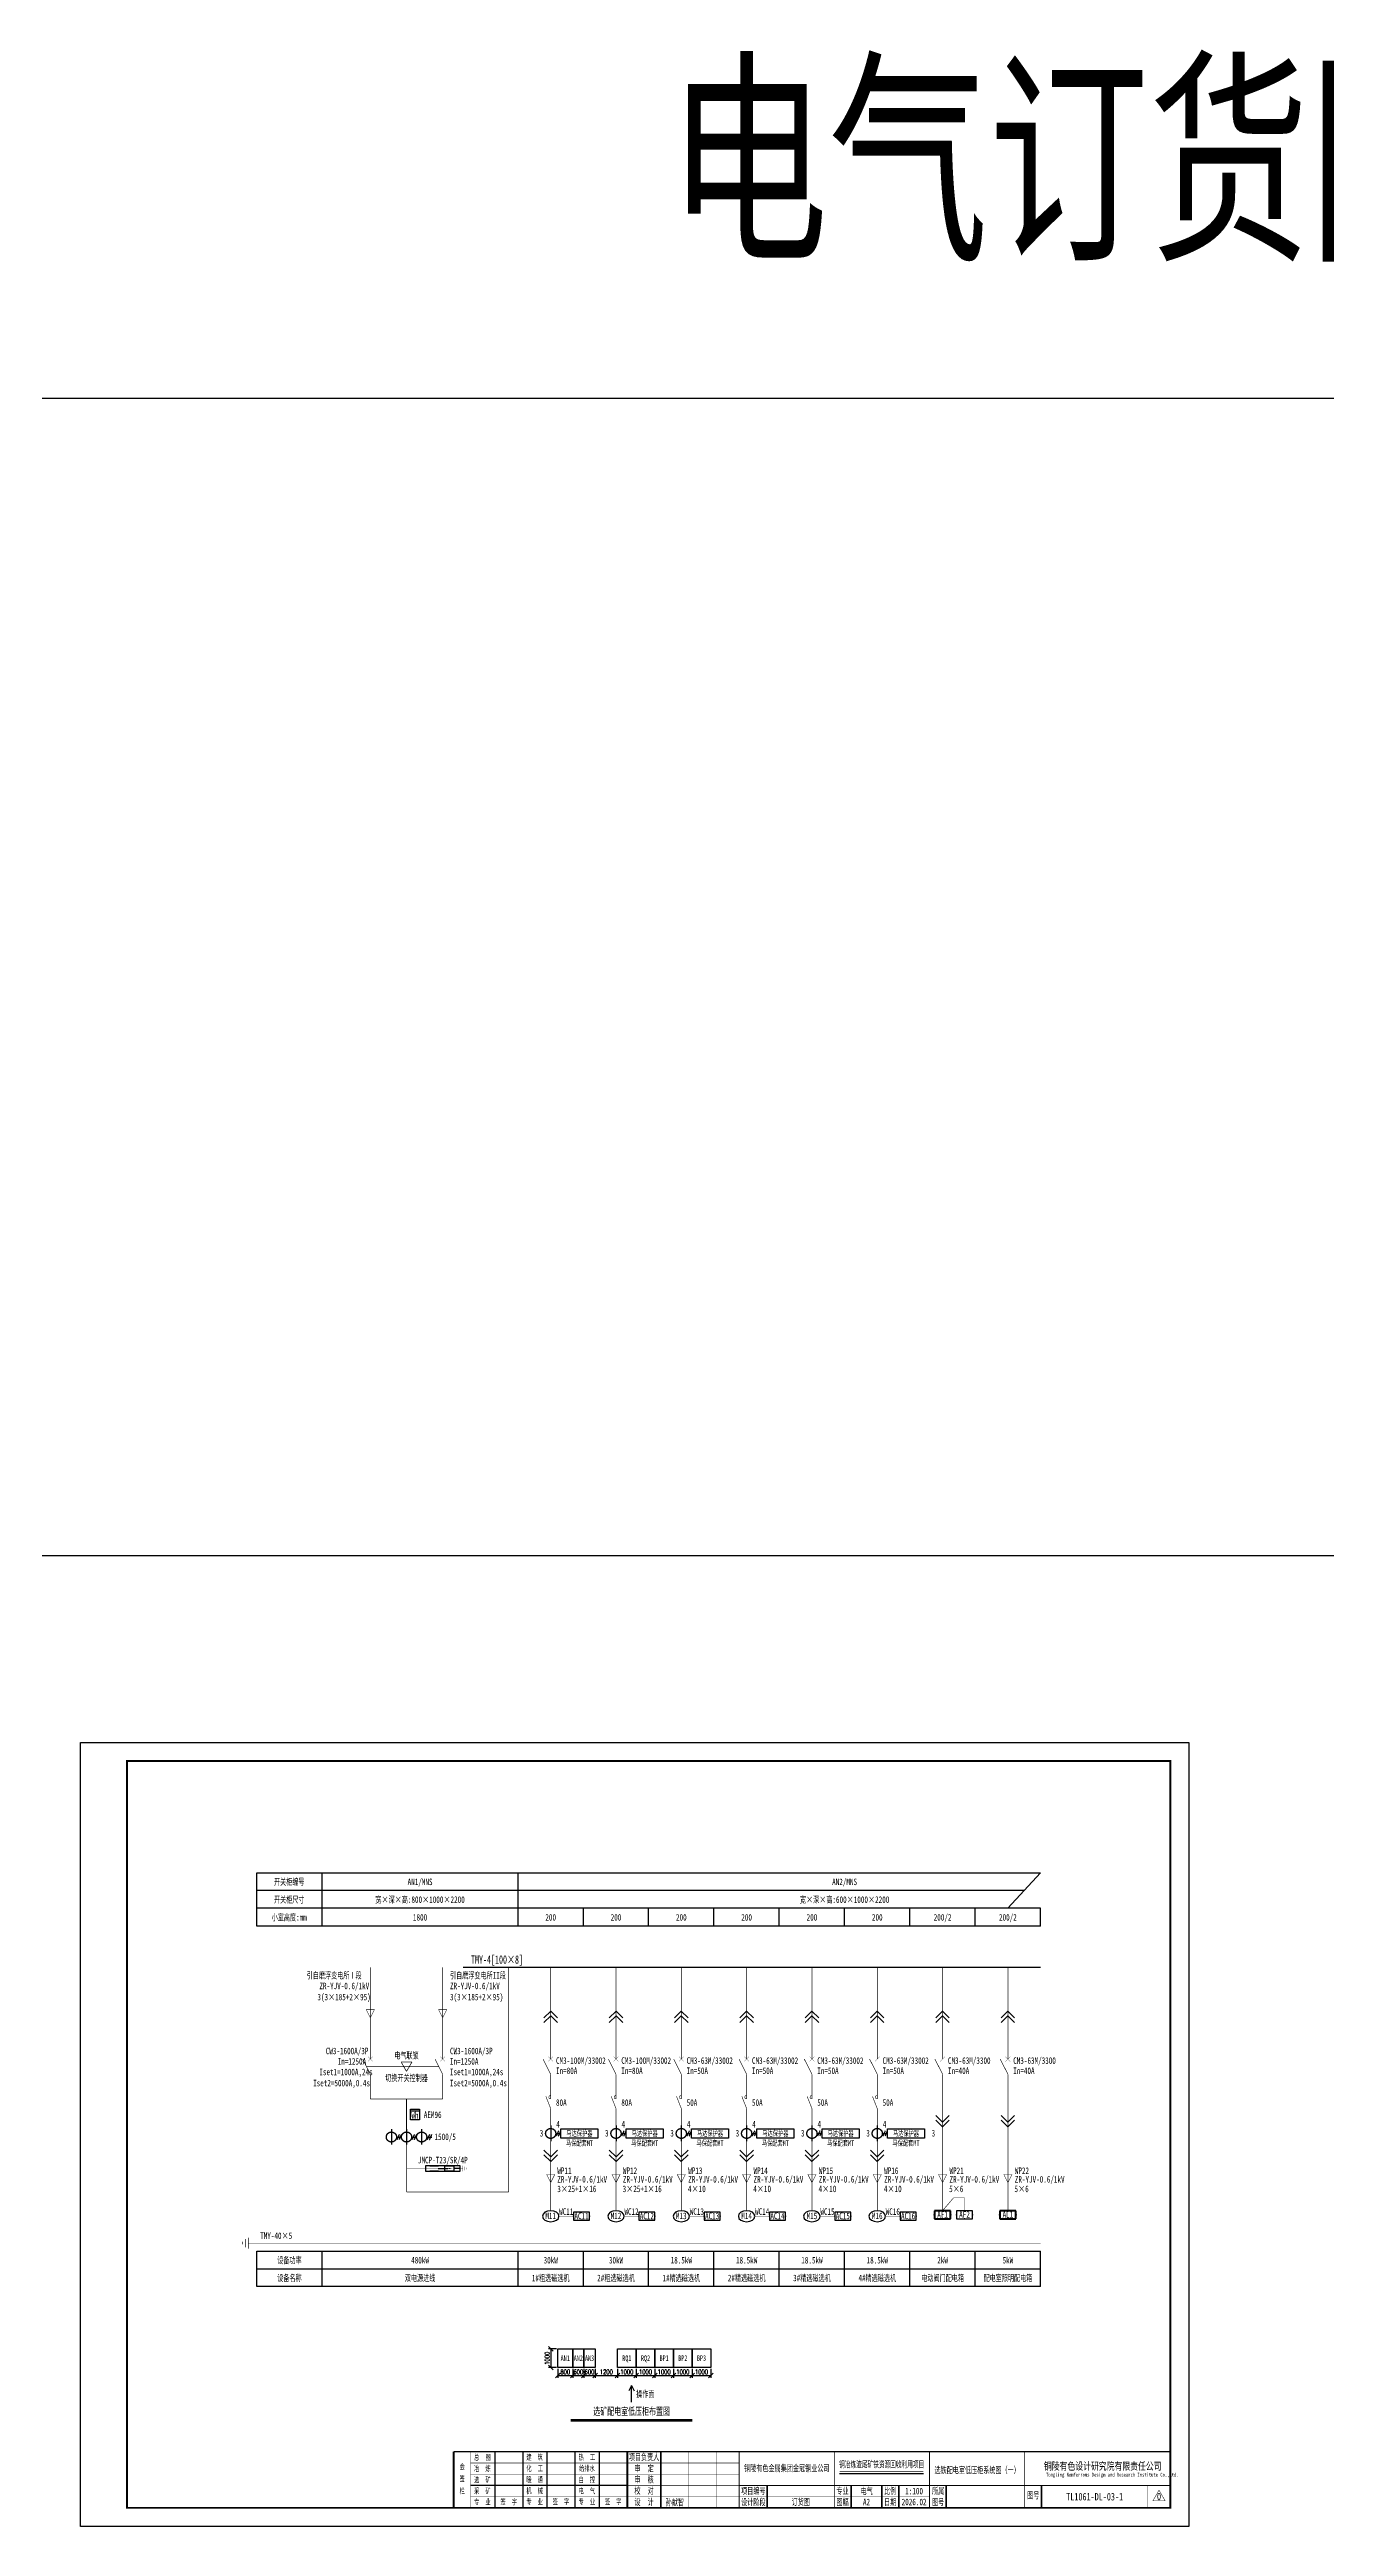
# Model space of a CAD drawing. Header units: millimetres. Extents: x 401220 to 2750366, y -101310 to 943175.
# Drawn here: x 581168 to 649596, y 700022 to 832709 of the extents above; entities that cross this region are included whole.
import ezdxf
from ezdxf.enums import TextEntityAlignment as Align

# ---------------------------------------------------------------- set-up
doc = ezdxf.new("R2010")
doc.units = ezdxf.units.MM
doc.linetypes.add('常规', pattern=[20, 10, 0, 10])
for name, color, linetype, lineweight in [('BXT', 7, 'Continuous', 0), ('CAXA0', 7, 'Continuous', 70), ('CAXA0层', 7, 'Continuous', 25), ('ELEMENT', 3, 'Continuous', 30), ('MX', 3, 'Continuous', 0), ('SW', 8, 'Continuous', 20), ('TEXT', 4, 'Continuous', 0), ('电辅助1', 7, 'Continuous', 0)]:
    doc.layers.add(name, color=color, linetype=linetype, lineweight=lineweight)
for name, color, linetype in [('动力平面导线层', 3, '常规'), ('图框', 7, 'Continuous'), ('文字', 7, 'Continuous'), ('标注-照明', 7, 'Continuous'), ('照明平面导线层', 3, 'Continuous'), ('照明平面设备层', 1, 'Continuous')]:
    doc.layers.add(name, color=color, linetype=linetype)
doc.styles.add('BcDimText', font='txt.shx', dxfattribs={"width": 0.667, "height": 250, "bigfont": 'hztxt.shx'})
doc.styles.add('HZ', font='simsun.ttf', dxfattribs={"width": 0.75})
doc.styles.add('IDQSTYLE', font='NSimSun.ttf', dxfattribs={"width": 0.7})
doc.styles.get("Standard").update_dxf_attribs({"font": 'arial.ttf', "bigfont": 'hzdx.shx'})
doc.styles.add('标准', font='NSimSun.ttf', dxfattribs={"width": 0.667})
doc.linetypes.add('接地线', pattern='A,500,[136,EESLTYPE.shx,S=100,R=0,X=0,Y=0],500,-200,60,-200', length=1460)
doc.dimstyles.new('BC_DIMLFAC_Arch_100.0000_1.0000_1.0000_0_MM_0_2.5000', dxfattribs={"dimtxt": 250, "dimasz": 250, "dimexe": 125, "dimexo": 62.5, "dimgap": 62.5, "dimtad": 1, "dimdec": 0, "dimzin": 0, "dimdsep": 46, "dimtxsty": 'BcDimText', "dimblk": 'OBLIQUE', "dimcen": 250, "dimadec": 0, "dimazin": 0, "dimtfac": 1, "dimtdec": 4, "dimtix": 1, "dimtmove": 0, "dimatfit": 3, "dimfxl": 1, "dimtolj": 1, "dimtzin": 0, "dimarcsym": 0})

# ---------------------------------------------------------------- blocks, each defined once
blk = doc.blocks.new('PLA1')
at = {"color": 0, "linetype": 'ByBlock', "lineweight": -2}
for p, q in [((-500, 500), (-500, 0)), ((500, 500), (-500, 500)), ((-500, 0), (500, 0)), ((500, 0), (500, 500))]:
    blk.add_line(p, q, dxfattribs=at)
for p in [(-500, 250), (0, 500), (0, 0), (500, 250)]:
    blk.add_point(p, dxfattribs=at)
blk = doc.blocks.new('$element$00000390')
at = {"const_width": 0.0233}
for points in [[(0, 0), (0, -0.38)], [(-0.25, -0.38), (0.25, -0.38)], [(-0.19, -0.5), (0.19, -0.5)], [(-0.06, -0.63), (0.06, -0.63)]]:
    blk.add_lwpolyline(points, dxfattribs=at)
at = {"flags": 9}
blk.add_attdef('S', (0, 0), '', height=0.00000667, dxfattribs=at)
blk = doc.blocks.new('KK')
at = {"layer": 'MX', "color": 3, "linetype": '常规', "lineweight": 25}
for p, q in [((-498, -143), (-378, 128)), ((-384, -143), (-264, 128)), ((313, -143), (432, 128)), ((426, -143), (546, 128)), ((1123, -143), (1243, 128)), ((1236, -143), (1356, 128)), ((-540, -8), (-270, -8)), ((270, -8), (540, -8)), ((1080, -8), (1351, -8))]:
    blk.add_line(p, q, dxfattribs=at)
for centre in [(-810, -8), (0, -8), (810, -8)]:
    blk.add_circle(centre, 270, dxfattribs=at)
at = {"layer": '动力平面导线层', "lineweight": -3, "ltscale": 100}
for p, q in [((-810, 417), (-810, -417)), ((0, 417), (0, -417)), ((810, 417), (810, -417))]:
    blk.add_line(p, q, dxfattribs=at)
blk = doc.blocks.new('1107AA')
at = {"color": 3, "linetype": 'Continuous'}
for points, const_width in [([(0, -7.5), (-3.8, 0)], 0.3), ([(1.2, 1.2), (-1.2, -1.2)], 0.1), ([(-1.2, 1.2), (1.2, -1.2)], 0.1)]:
    blk.add_lwpolyline(points, dxfattribs=dict(at, const_width=const_width))
blk = doc.blocks.new('$element$00000532')
for points in [[(0, 0), (0, -0.28)], [(-0.1, -0.28), (0.1, -0.28), (0.1, -0.72), (-0.1, -0.72), (-0.1, -0.28)], [(0, -1), (0, -0.57)]]:
    blk.add_lwpolyline(points)
for points in [[(-0.03, -0.55), (0.03, -0.55), (0, -0.35), (0.03, -0.55)], [(0.03, -0.55), (0, -0.35), (-0.03, -0.55), (0.03, -0.55)], [(0, -0.37), (-0.03, -0.57), (0.03, -0.57), (0, -0.37)]]:
    blk.add_solid(points)
at = {"flags": 9}
blk.add_attdef('S', (0, 0), '', height=0.00000667, dxfattribs=at)
blk = doc.blocks.new('HFH')
at = {"color": 3, "linetype": 'Continuous', "const_width": 17.3}
for points in [[(-2085, -50), (-2085, 50)], [(-1999, -105), (-1999, 105)], [(-1917, -158), (-1917, 158)], [(-1653, 0), (-1917, 0)]]:
    blk.add_lwpolyline(points, dxfattribs=at)
at = {"color": 3}
blk.add_lwpolyline([(-1757, 162), (75, 162), (75, -164), (-1757, -164)], close=True, dxfattribs=at)
at = {"color": 3, "const_width": 13.3}
for points in [[(-717, 0), (-52, 0)], [(-621, 90), (-139, 90)], [(-621, -90), (-621, 90)], [(-139, -90), (-139, 90)], [(-621, -90), (-139, -90)]]:
    blk.add_lwpolyline(points, dxfattribs=at)
at = {"layer": 'ELEMENT', "linetype": 'ByBlock', "xscale": -1200, "yscale": 1200, "zscale": 1200, "rotation": 90}
blk.add_blockref('$element$00000532', (-1791, 0), dxfattribs=at)
blk = doc.blocks.new('0208D')
at = {"color": 3, "linetype": 'Continuous', "const_width": 0.3}
blk.add_lwpolyline([(0, -7.5), (0, 0)], dxfattribs=at)
blk.add_lwpolyline([(0, -7.5), (2.5, -2.5), (-2.5, -2.5)], close=True, dxfattribs=at)
blk = doc.blocks.new('HG')
at = {"layer": 'CAXA0', "color": 3, "linetype": 'Continuous', "lineweight": 0}
for p, q in [((0, 0), (-360, -360)), ((0, 0), (360, -360)), ((0, -250), (-360, -610)), ((0, -250), (360, -610))]:
    blk.add_line(p, q, dxfattribs=at)
blk = doc.blocks.new('GGF')
at = {"layer": '照明平面导线层', "color": 3, "linetype": '常规', "lineweight": 25, "ltscale": 2, "const_width": 30}
for points in [[(0, 0), (0, -365)], [(0, -1065), (-261, -402)], [(0, -365), (0, -544)], [(0, -1065), (0, -1429)]]:
    blk.add_lwpolyline(points, dxfattribs=at)
blk.add_lwpolyline([(0, -544, -1.1220072), (0, -365, -1.343832)], format="xyb", dxfattribs=at)
blk = doc.blocks.new('GHF')
at = {"layer": 'MX', "color": 3, "linetype": '常规', "lineweight": 25}
for p, q in [((270, 0), (540, 0)), ((313, -135), (432, 135)), ((426, -135), (546, 135))]:
    blk.add_line(p, q, dxfattribs=at)
blk.add_circle((0, 0), 270, dxfattribs=at)
at = {"layer": '动力平面导线层', "lineweight": -3, "ltscale": 100}
blk.add_line((0, 425), (0, -409), dxfattribs=at)
blk = doc.blocks.new('_Oblique')
at = {"color": 0, "linetype": 'ByBlock', "lineweight": -2}
blk.add_line((-0.5, -0.5), (0.5, 0.5), dxfattribs=at)
blk = doc.blocks.new('*D79')
at = {"color": 0, "lineweight": -2, "transparency": 16777216}
for p, q in [((608405, 708470), (608405, 707986)), ((608405, 708111), (609205, 708111)), ((609205, 708470), (609205, 707986))]:
    blk.add_line(p, q, dxfattribs=at)
at = {"layer": 'Defpoints', "color": 0, "transparency": 16777216}
for p in [(608405, 708533), (609205, 708533), (609205, 708111)]:
    blk.add_point(p, dxfattribs=at)
at = {"color": 0, "lineweight": -2, "transparency": 16777216, "xscale": 250, "yscale": 250, "zscale": 250, "rotation": 180}
blk.add_blockref('_Oblique', (608405, 708111), dxfattribs=at)
at = {"color": 0, "lineweight": -2, "transparency": 16777216, "xscale": 250, "yscale": 250, "zscale": 250}
blk.add_blockref('_Oblique', (609205, 708111), dxfattribs=at)
at = {"color": 0, "transparency": 16777216, "insert": (608805, 708298), "char_height": 250, "attachment_point": 5, "style": 'BcDimText'}
blk.add_mtext('\\A1;800', dxfattribs=at)
blk = doc.blocks.new('*D80')
at = {"color": 0, "lineweight": -2, "transparency": 16777216}
for p, q in [((609205, 708470), (609205, 707986)), ((609205, 708111), (609805, 708111)), ((609805, 708470), (609805, 707986))]:
    blk.add_line(p, q, dxfattribs=at)
at = {"layer": 'Defpoints', "color": 0, "transparency": 16777216}
for p in [(609205, 708533), (609805, 708533), (609805, 708111)]:
    blk.add_point(p, dxfattribs=at)
at = {"color": 0, "lineweight": -2, "transparency": 16777216, "xscale": 250, "yscale": 250, "zscale": 250, "rotation": 180}
blk.add_blockref('_Oblique', (609205, 708111), dxfattribs=at)
at = {"color": 0, "lineweight": -2, "transparency": 16777216, "xscale": 250, "yscale": 250, "zscale": 250}
blk.add_blockref('_Oblique', (609805, 708111), dxfattribs=at)
at = {"color": 0, "transparency": 16777216, "insert": (609505, 708298), "char_height": 250, "attachment_point": 5, "style": 'BcDimText'}
blk.add_mtext('\\A1;600', dxfattribs=at)
blk = doc.blocks.new('*D81')
at = {"color": 0, "lineweight": -2, "transparency": 16777216}
for p, q in [((609805, 708470), (609805, 707986)), ((609805, 708111), (610405, 708111)), ((610405, 708470), (610405, 707986))]:
    blk.add_line(p, q, dxfattribs=at)
at = {"layer": 'Defpoints', "color": 0, "transparency": 16777216}
for p in [(609805, 708533), (610405, 708533), (610405, 708111)]:
    blk.add_point(p, dxfattribs=at)
at = {"color": 0, "lineweight": -2, "transparency": 16777216, "xscale": 250, "yscale": 250, "zscale": 250, "rotation": 180}
blk.add_blockref('_Oblique', (609805, 708111), dxfattribs=at)
at = {"color": 0, "lineweight": -2, "transparency": 16777216, "xscale": 250, "yscale": 250, "zscale": 250}
blk.add_blockref('_Oblique', (610405, 708111), dxfattribs=at)
at = {"color": 0, "transparency": 16777216, "insert": (610105, 708298), "char_height": 250, "attachment_point": 5, "style": 'BcDimText'}
blk.add_mtext('\\A1;600', dxfattribs=at)
blk = doc.blocks.new('*D82')
at = {"color": 0, "lineweight": -2, "transparency": 16777216}
for p, q in [((611605, 708470), (611605, 707986)), ((611605, 708111), (612605, 708111)), ((612605, 708470), (612605, 707986))]:
    blk.add_line(p, q, dxfattribs=at)
at = {"layer": 'Defpoints', "color": 0, "transparency": 16777216}
for p in [(611605, 708533), (612605, 708533), (612605, 708111)]:
    blk.add_point(p, dxfattribs=at)
at = {"color": 0, "lineweight": -2, "transparency": 16777216, "xscale": 250, "yscale": 250, "zscale": 250, "rotation": 180}
blk.add_blockref('_Oblique', (611605, 708111), dxfattribs=at)
at = {"color": 0, "lineweight": -2, "transparency": 16777216, "xscale": 250, "yscale": 250, "zscale": 250}
blk.add_blockref('_Oblique', (612605, 708111), dxfattribs=at)
at = {"color": 0, "transparency": 16777216, "insert": (612105, 708298), "char_height": 250, "attachment_point": 5, "style": 'BcDimText'}
blk.add_mtext('\\A1;1000', dxfattribs=at)
blk = doc.blocks.new('*D83')
at = {"color": 0, "lineweight": -2, "transparency": 16777216}
for p, q in [((612605, 708470), (612605, 707986)), ((612605, 708111), (613605, 708111)), ((613605, 708470), (613605, 707986))]:
    blk.add_line(p, q, dxfattribs=at)
at = {"layer": 'Defpoints', "color": 0, "transparency": 16777216}
for p in [(612605, 708533), (613605, 708533), (613605, 708111)]:
    blk.add_point(p, dxfattribs=at)
at = {"color": 0, "lineweight": -2, "transparency": 16777216, "xscale": 250, "yscale": 250, "zscale": 250, "rotation": 180}
blk.add_blockref('_Oblique', (612605, 708111), dxfattribs=at)
at = {"color": 0, "lineweight": -2, "transparency": 16777216, "xscale": 250, "yscale": 250, "zscale": 250}
blk.add_blockref('_Oblique', (613605, 708111), dxfattribs=at)
at = {"color": 0, "transparency": 16777216, "insert": (613105, 708298), "char_height": 250, "attachment_point": 5, "style": 'BcDimText'}
blk.add_mtext('\\A1;1000', dxfattribs=at)
blk = doc.blocks.new('*D84')
at = {"color": 0, "lineweight": -2, "transparency": 16777216}
for p, q in [((613605, 708470), (613605, 707986)), ((613605, 708111), (614605, 708111)), ((614605, 708470), (614605, 707986))]:
    blk.add_line(p, q, dxfattribs=at)
at = {"layer": 'Defpoints', "color": 0, "transparency": 16777216}
for p in [(613605, 708533), (614605, 708533), (614605, 708111)]:
    blk.add_point(p, dxfattribs=at)
at = {"color": 0, "lineweight": -2, "transparency": 16777216, "xscale": 250, "yscale": 250, "zscale": 250, "rotation": 180}
blk.add_blockref('_Oblique', (613605, 708111), dxfattribs=at)
at = {"color": 0, "lineweight": -2, "transparency": 16777216, "xscale": 250, "yscale": 250, "zscale": 250}
blk.add_blockref('_Oblique', (614605, 708111), dxfattribs=at)
at = {"color": 0, "transparency": 16777216, "insert": (614105, 708298), "char_height": 250, "attachment_point": 5, "style": 'BcDimText'}
blk.add_mtext('\\A1;1000', dxfattribs=at)
blk = doc.blocks.new('*D85')
at = {"color": 0, "lineweight": -2, "transparency": 16777216}
for p, q in [((608342, 709533), (607900, 709533)), ((608025, 709533), (608025, 708533)), ((608342, 708533), (607900, 708533))]:
    blk.add_line(p, q, dxfattribs=at)
at = {"layer": 'Defpoints', "color": 0, "transparency": 16777216}
for p in [(608405, 709533), (608025, 708533), (608405, 708533)]:
    blk.add_point(p, dxfattribs=at)
at = {"color": 0, "lineweight": -2, "transparency": 16777216, "xscale": 250, "yscale": 250, "zscale": 250}
for p, rotation in [((608025, 709533), 90), ((608025, 708533), 270)]:
    blk.add_blockref('_Oblique', p, dxfattribs=dict(at, rotation=rotation))
at = {"color": 0, "transparency": 16777216, "insert": (607838, 709033), "char_height": 250, "attachment_point": 5, "rotation": 90, "style": 'BcDimText'}
blk.add_mtext('\\A1;1000', dxfattribs=at)
blk = doc.blocks.new('*D86')
at = {"color": 0, "lineweight": -2, "transparency": 16777216}
for p, q in [((610405, 708470), (610405, 707986)), ((610405, 708111), (611605, 708111)), ((611605, 708470), (611605, 707986))]:
    blk.add_line(p, q, dxfattribs=at)
at = {"layer": 'Defpoints', "color": 0, "transparency": 16777216}
for p in [(610405, 708533), (611605, 708533), (611605, 708111)]:
    blk.add_point(p, dxfattribs=at)
at = {"color": 0, "lineweight": -2, "transparency": 16777216, "xscale": 250, "yscale": 250, "zscale": 250, "rotation": 180}
blk.add_blockref('_Oblique', (610405, 708111), dxfattribs=at)
at = {"color": 0, "lineweight": -2, "transparency": 16777216, "xscale": 250, "yscale": 250, "zscale": 250}
blk.add_blockref('_Oblique', (611605, 708111), dxfattribs=at)
at = {"color": 0, "transparency": 16777216, "insert": (611005, 708298), "char_height": 250, "attachment_point": 5, "style": 'BcDimText'}
blk.add_mtext('\\A1;1200', dxfattribs=at)
blk = doc.blocks.new('3')
at = {"layer": 'TEXT', "color": 7, "lineweight": 25, "style": 'HZ', "width": 0.75}
for s, height, p in [('铜陵有色设计研究院有限责任公司', 400, (221501, 249018)), ('Tongling Nonferrous Design and Research Institute Co.,Ltd.', 200, (221613, 248659))]:
    blk.add_text(s, height=height, dxfattribs=at).set_placement(p)
blk = doc.blocks.new('铜陵有色图签02')
at = {"layer": '图框', "linetype": 'Continuous', "lineweight": 50}
for p, q in [((-38401, 3003), (-38401, 1)), ((-29100, 3001), (-29100, 0))]:
    blk.add_line(p, q, dxfattribs=at)
at = {"layer": '图框', "color": 7, "linetype": 'Continuous', "lineweight": 25}
for p, q in [((-36201, 3010), (-36201, 9)), ((-34701, 3010), (-34701, 9)), ((-33401, 3017), (-33401, 16)), ((-31901, 3017), (-31901, 16)), ((-30601, 3017), (-30601, 16)), ((-29100, 1201), (-37501, 1201))]:
    blk.add_line(p, q, dxfattribs=at)
at = {"layer": '图框', "color": 7, "linetype": 'Continuous', "lineweight": 35}
for p, q in [((-27300, 3001), (-27300, 1)), ((-21600, 1197), (-21600, -3)), ((-17100, 1200), (-17100, 0)), ((-15450, 0), (-15450, 1200)), ((-14550, 1200), (-14550, 0)), ((-12000, 1201), (-12000, 1)), ((-6900, 1202), (-6900, 2))]:
    blk.add_line(p, q, dxfattribs=at)
at = {"layer": '图框', "lineweight": 25}
blk.add_line((-17723, 1830), (-13223, 1830), dxfattribs=at)
at = {"layer": '图框', "lineweight": 70, "const_width": 70}
blk.add_lwpolyline([(-17980, 3001), (0, 3001), (-38401, 3001)], dxfattribs=at)
at = {"layer": '图框', "color": 7, "linetype": 'Continuous', "lineweight": 25, "const_width": 25}
for points in [[(-37501, 3000), (-37501, 0)], [(-25800, 3001), (-25800, 1)], [(-24300, 3001), (-24300, 1)], [(-23100, 2401), (-37501, 2401)], [(-23100, 1801), (-37501, 1801)], [(-12900, 600), (-18000, 600), (-37501, 600)], [(-23100, 1201), (-29100, 1201)], [(-602, 943), (-932, 371), (-272, 371), (-602, 943)]]:
    blk.add_lwpolyline(points, dxfattribs=at)
at = {"layer": '图框', "linetype": 'Continuous', "lineweight": 50, "const_width": 50}
for points in [[(-23100, 3001), (-23100, 1)], [(-18000, 3000), (-18000, 0)]]:
    blk.add_lwpolyline(points, dxfattribs=at)
at = {"layer": '图框', "lineweight": 50, "const_width": 50}
for points in [[(-12900, 3001), (-12900, 1)], [(-7800, 3001), (-7800, 1)], [(0, 3000), (0, 0)], [(-23100, 1200), (0, 1200)]]:
    blk.add_lwpolyline(points, dxfattribs=at)
at = {"layer": '图框', "lineweight": 25, "const_width": 35}
blk.add_lwpolyline([(-17723, 1930), (-13223, 1930)], dxfattribs=at)
at = {"layer": '图框', "linetype": 'Continuous', "lineweight": 70, "const_width": 70}
blk.add_lwpolyline([(-38401, 1), (0, 0)], dxfattribs=at)
at = {"layer": '图框', "color": 7, "linetype": 'Continuous', "lineweight": 35, "const_width": 25}
blk.add_lwpolyline([(-1200, 1201), (-1200, 0)], dxfattribs=at)
at = {"layer": '图框', "lineweight": 25}
blk.add_blockref('3', (-228268, -246986), dxfattribs=at)
at = {"layer": 'TEXT', "color": 7, "lineweight": 25, "style": '标准', "width": 0.667}
for s, height, p in [('总  图', 300, (-36862, 2555)), ('建  筑', 300, (-34062, 2562)), ('热  工', 300, (-31262, 2562)), ('项目负责人', 350, (-28197, 2541)), ('签', 300, (-37942, 1404)), ('会', 300, (-37942, 2054)), ('冶  炼', 300, (-36862, 1955)), ('选  矿', 300, (-36862, 1355)), ('化  工', 300, (-34062, 1962)), ('暖  通', 300, (-34062, 1362)), ('给排水', 300, (-31262, 1962)), ('自  控', 300, (-31262, 1362)), ('审  定', 350, (-28197, 1941)), ('审  核', 350, (-28197, 1341)), ('栏', 300, (-37942, 754)), ('采  矿', 300, (-36862, 754)), ('专  业', 300, (-36862, 170)), ('签  字', 300, (-35449, 170)), ('机  械', 300, (-34062, 761)), ('专  业', 300, (-34062, 177)), ('签  字', 300, (-32649, 177)), ('专  业', 300, (-31262, 177)), ('电  气', 300, (-31262, 761)), ('签  字', 300, (-29849, 177)), ('校  对', 350, (-28197, 741)), ('设  计', 350, (-28197, 139)), ('项目编号', 350, (-22343, 730)), ('设计阶段', 350, (-22343, 130)), ('专业', 350, (-17559, 730)), ('图幅', 350, (-17559, 130)), ('比例', 350, (-15009, 730)), ('日期', 350, (-15009, 130)), ('所属', 350, (-12438, 730)), ('图号', 350, (-12438, 130)), ('图号', 350, (-7339, 495))]:
    blk.add_text(s, height=height, dxfattribs=at).set_placement(p, align=Align.CENTER)
blk = doc.blocks.new('*D121')
at = {"color": 0, "lineweight": -2, "transparency": 16777216}
for p, q in [((614605, 708470), (614605, 707986)), ((614605, 708111), (615605, 708111)), ((615605, 708470), (615605, 707986))]:
    blk.add_line(p, q, dxfattribs=at)
at = {"layer": 'Defpoints', "color": 0, "transparency": 16777216}
for p in [(614605, 708533), (615605, 708533), (615605, 708111)]:
    blk.add_point(p, dxfattribs=at)
at = {"color": 0, "lineweight": -2, "transparency": 16777216, "xscale": 250, "yscale": 250, "zscale": 250, "rotation": 180}
blk.add_blockref('_Oblique', (614605, 708111), dxfattribs=at)
at = {"color": 0, "lineweight": -2, "transparency": 16777216, "xscale": 250, "yscale": 250, "zscale": 250}
blk.add_blockref('_Oblique', (615605, 708111), dxfattribs=at)
at = {"color": 0, "transparency": 16777216, "insert": (615105, 708298), "char_height": 250, "attachment_point": 5, "style": 'BcDimText'}
blk.add_mtext('\\A1;1000', dxfattribs=at)
blk = doc.blocks.new('*D122')
at = {"color": 0, "lineweight": -2, "transparency": 16777216}
for p, q in [((615605, 708470), (615605, 707986)), ((615605, 708111), (616605, 708111)), ((616605, 708470), (616605, 707986))]:
    blk.add_line(p, q, dxfattribs=at)
at = {"layer": 'Defpoints', "color": 0, "transparency": 16777216}
for p in [(615605, 708533), (616605, 708533), (616605, 708111)]:
    blk.add_point(p, dxfattribs=at)
at = {"color": 0, "lineweight": -2, "transparency": 16777216, "xscale": 250, "yscale": 250, "zscale": 250, "rotation": 180}
blk.add_blockref('_Oblique', (615605, 708111), dxfattribs=at)
at = {"color": 0, "lineweight": -2, "transparency": 16777216, "xscale": 250, "yscale": 250, "zscale": 250}
blk.add_blockref('_Oblique', (616605, 708111), dxfattribs=at)
at = {"color": 0, "transparency": 16777216, "insert": (616105, 708298), "char_height": 250, "attachment_point": 5, "style": 'BcDimText'}
blk.add_mtext('\\A1;1000', dxfattribs=at)

msp = doc.modelspace()

# ---------------------------------------------------------------- linework, layer by layer
at = {"color": 3}
for p, q in [((930455.5, 814021.7), (401219.7, 814021.7)), ((930455.5, 752021.7), (401219.7, 752021.7))]:
    msp.add_line(p, q, dxfattribs=at)
for p, q in [((632524.2, 733137.5), (634274.2, 735037.5)), ((612352.7, 707564.6), (612205.3, 707287.4)), ((612352.7, 706679.8), (612352.7, 707564.6)), ((612352.7, 707564.6), (612500.2, 707287.4))]:
    msp.add_line(p, q)
at = {"color": 3, "const_width": 13.3}
msp.add_lwpolyline([(601453.6, 719195.8), (600299.1, 719195.8)], dxfattribs=at)
at = {"color": 2, "lineweight": 30}
for points in [[(608404.6, 709532.6), (609204.6, 709532.6), (609204.6, 708532.6), (608404.6, 708532.6)], [(609204.6, 709532.6), (609804.6, 709532.6), (609804.6, 708532.6), (609204.6, 708532.6)], [(609804.6, 709532.6), (610404.6, 709532.6), (610404.6, 708532.6), (609804.6, 708532.6)]]:
    msp.add_lwpolyline(points, close=True, dxfattribs=at)
at = {"color": 6, "lineweight": 30}
for points in [[(611604.6, 709532.6), (612604.6, 709532.6), (612604.6, 708532.6), (611604.6, 708532.6)], [(612604.6, 709532.6), (613604.6, 709532.6), (613604.6, 708532.6), (612604.6, 708532.6)], [(613604.6, 709532.6), (614604.6, 709532.6), (614604.6, 708532.6), (613604.6, 708532.6)], [(614604.6, 709532.6), (615604.6, 709532.6), (615604.6, 708532.6), (614604.6, 708532.6)], [(615604.6, 709532.6), (616604.6, 709532.6), (616604.6, 708532.6), (615604.6, 708532.6)]]:
    msp.add_lwpolyline(points, close=True, dxfattribs=at)
at = {"layer": 'CAXA0层', "color": 2, "linetype": 'Continuous', "lineweight": 40}
msp.add_line((609104.8, 705733.4), (615611.1, 705733.4), dxfattribs=at)
at = {"layer": 'CAXA0层', "color": 2, "linetype": 'Continuous', "lineweight": 0}
msp.add_line((609104.8, 705667.9), (615611.1, 705667.9), dxfattribs=at)
at = {"layer": 'MX', "color": 3, "linetype": 'ByBlock', "const_width": 38.9}
for points in [[(598361.4, 729971.6), (598361.4, 726837)], [(602236.7, 729971.6), (602236.7, 726837)], [(605774.2, 729971.6), (605774.2, 717935.7)], [(598156.6, 724653), (602031.8, 724653)], [(600008.8, 724901.9), (600589.4, 724901.9)], [(600299.1, 724399), (600008.8, 724901.9)], [(600299.1, 724399), (600589.4, 724901.9)], [(598360.8, 722920.1), (602236.4, 722920.1)], [(600298.8, 722920.1), (600299.2, 717935.7)], [(600299.1, 717935.7), (605774.2, 717935.7)]]:
    msp.add_lwpolyline(points, dxfattribs=at)
at = {"layer": '动力平面导线层', "color": 0, "linetype": 'ByBlock'}
for p, q in [((592274.2, 732187.5), (592274.2, 735037.5)), ((592274.2, 735037.5), (634274.2, 735037.5)), ((633399.2, 734087.5), (592274.2, 734087.5)), ((595774.2, 732187.5), (595774.2, 735037.5)), ((606274.2, 732187.5), (606274.2, 735037.5)), ((634274.2, 733137.5), (592274.2, 733137.5)), ((609774.2, 732187.5), (609774.2, 733137.5)), ((613274.2, 732187.5), (613274.2, 733137.5)), ((616774.2, 732187.5), (616774.2, 733137.5)), ((620274.2, 732187.5), (620274.2, 733137.5)), ((623774.2, 732187.5), (623774.2, 733137.5)), ((627274.2, 732187.5), (627274.2, 733137.5)), ((630774.2, 732187.5), (630774.2, 733137.5)), ((634274.2, 732187.5), (634274.2, 733137.5)), ((634274.2, 732187.5), (592274.2, 732187.5)), ((592274.2, 714768.8), (634274.2, 714768.8)), ((592274.2, 712868.8), (592274.2, 714768.8)), ((595774.2, 712868.8), (595774.2, 714768.8)), ((606274.2, 712868.8), (606274.2, 714768.8)), ((609774.2, 712868.8), (609774.2, 714768.8)), ((613274.2, 712868.8), (613274.2, 714768.8)), ((616774.2, 712868.8), (616774.2, 714768.8)), ((620274.2, 712868.8), (620274.2, 714768.8)), ((623774.2, 712868.8), (623774.2, 714768.8)), ((627274.2, 712868.8), (627274.2, 714768.8)), ((630774.2, 712868.8), (630774.2, 714768.8)), ((634274.2, 712868.8), (634274.2, 714768.8)), ((592274.2, 713818.8), (634274.2, 713818.8)), ((634274.2, 712868.8), (592274.2, 712868.8))]:
    msp.add_line(p, q, dxfattribs=at)
at = {"layer": '动力平面导线层', "color": 3, "linetype": 'ByBlock', "lineweight": 20, "ltscale": 2, "const_width": 84}
msp.add_lwpolyline([(634274.2, 729971.6), (603327.8, 729971.6)], dxfattribs=at)
at = {"layer": '动力平面导线层', "color": 0}
for points in [[(608564.6, 721327), (610559, 721327), (610559, 720823.4), (608564.6, 720823.4)], [(612064.6, 721327), (614059, 721327), (614059, 720823.4), (612064.6, 720823.4)], [(615564.6, 721327), (617559, 721327), (617559, 720823.4), (615564.6, 720823.4)], [(619064.6, 721327), (621059, 721327), (621059, 720823.4), (619064.6, 720823.4)], [(622564.6, 721327), (624559, 721327), (624559, 720823.4), (622564.6, 720823.4)], [(626064.6, 721327), (628059, 721327), (628059, 720823.4), (626064.6, 720823.4)]]:
    msp.add_lwpolyline(points, close=True, dxfattribs=at)
at = {"layer": '动力平面导线层', "color": 4, "linetype": '接地线', "lineweight": -3, "const_width": 30}
msp.add_lwpolyline([(592274.2, 715199.1), (634274.2, 715199.1)], dxfattribs=at)
at = {"layer": '图框', "linetype": 'Continuous', "lineweight": 100, "const_width": 100}
msp.add_lwpolyline([(585324.2, 701021.7), (641224.2, 701021.7), (641224.2, 741021.7), (585324.2, 741021.7)], close=True, dxfattribs=at)
at = {"layer": '文字', "color": 3, "linetype": 'ByBlock', "lineweight": 25, "const_width": 30}
for points in [[(608024.2, 725058.2), (608024.2, 729971.6)], [(611524.2, 725058.2), (611524.2, 729971.6)], [(615024.2, 725058.2), (615024.2, 729971.6)], [(618524.2, 725058.2), (618524.2, 729971.6)], [(622024.2, 725058.2), (622024.2, 729971.6)], [(625524.2, 725058.2), (625524.2, 729971.6)], [(629024.2, 725058.2), (629024.2, 729971.6)], [(632524.2, 725058.2), (632524.2, 729971.6)], [(608024.3, 724247.8), (608024.3, 723471.6)], [(611524.3, 724247.8), (611524.3, 723471.6)], [(615024.3, 724247.8), (615024.3, 723471.6)], [(618524.3, 724247.8), (618524.3, 723471.6)], [(622024.3, 724247.8), (622024.3, 723471.6)], [(625524.3, 724247.8), (625524.3, 723471.6)], [(629024.2, 724247.8), (629024.2, 716938.6)], [(632524.2, 724247.8), (632524.2, 716938.6)], [(608024.3, 722042.4), (608024.3, 720725.2)], [(611524.3, 722042.4), (611524.3, 720725.2)], [(615024.3, 722042.4), (615024.3, 720725.2)], [(618524.3, 722042.4), (618524.3, 720725.2)], [(622024.3, 722042.4), (622024.3, 720725.2)], [(625524.3, 722042.4), (625524.3, 720725.2)], [(608024.3, 720725.2), (608024.3, 716938.6)], [(611524.3, 720725.2), (611524.3, 716938.6)], [(615024.3, 720725.2), (615024.3, 716938.6)], [(618524.3, 720725.2), (618524.3, 716938.6)], [(622024.3, 720725.2), (622024.3, 716938.6)], [(625524.3, 720725.2), (625524.3, 716938.6)], [(608469.2, 716642.7), (609245.5, 716642.7)], [(611969.2, 716642.7), (612745.5, 716642.7)], [(615469.2, 716642.7), (616245.5, 716642.7)], [(618969.2, 716642.7), (619745.5, 716642.7)], [(622469.2, 716642.7), (623245.5, 716642.7)], [(625969.2, 716642.7), (626745.5, 716642.7)], [(629612, 717626.4), (629024.2, 716938.6)], [(629612, 717626.4), (630199.7, 717626.4)], [(630199.7, 717626.4), (630199.7, 716938.6)]]:
    msp.add_lwpolyline(points, dxfattribs=at)
at = {"layer": '标注-照明', "color": 1, "linetype": 'ByBlock', "lineweight": 30, "ltscale": 100, "extrusion": (0, 0, -1)}
for centre in [(608024.3, 716642.7), (611524.3, 716642.7), (615024.3, 716642.7), (618524.3, 716642.7), (622024.3, 716642.7), (625524.3, 716642.7)]:
    msp.add_ellipse(centre, major_axis=(444.9, 0), ratio=0.66504375, dxfattribs=at)
at = {"layer": '照明平面设备层', "color": 0, "lineweight": -3, "ltscale": 100}
msp.add_lwpolyline([(582824.2, 742021.7), (642224.2, 742021.7), (642224.2, 700021.7), (582824.2, 700021.7)], close=True, dxfattribs=at)
at = {"layer": '照明平面设备层', "color": 3, "linetype": 'ByBlock', "lineweight": -3, "const_width": 30}
for points in [[(598361.4, 725058.2), (598361.4, 726837)], [(602236.7, 725058.2), (602236.7, 726837)], [(598361.4, 722920.1), (598361.4, 724247.9)], [(602236.7, 722920.1), (602236.7, 724247.8)]]:
    msp.add_lwpolyline(points, dxfattribs=at)
at = {"layer": '电辅助1', "color": 2, "linetype": 'ByBlock', "lineweight": 25}
for p, q in [((600513.6, 721802.1), (600513.6, 722383.5)), ((600513.6, 722383.5), (600998.1, 722383.5)), ((600513.6, 722286.6), (600998.1, 722286.6)), ((600998.1, 722383.5), (600998.1, 721802.1)), ((600998.1, 721802.1), (600513.6, 721802.1))]:
    msp.add_line(p, q, dxfattribs=at)

# ---------------------------------------------------------------- block references
for p in [(608024.1, 727622.9), (611524.1, 727622.9), (615024.1, 727622.9), (618524.1, 727622.9), (622024.1, 727622.9), (625524.1, 727622.9), (629024.1, 727622.9), (632524.1, 727622.9)]:
    msp.add_blockref('HG', p)
at = {"rotation": 180}
for name, p in [('HG', (629024.1, 721433.9)), ('HG', (632524.1, 721433.9)), ('HFH', (601401.7, 719195.8)), ('HG', (608024.1, 719568)), ('HG', (611524.1, 719568)), ('HG', (615024.1, 719568)), ('HG', (618524.1, 719568)), ('HG', (622024.1, 719568)), ('HG', (625524.1, 719568))]:
    msp.add_blockref(name, p, dxfattribs=at)
at = {"layer": 'BXT', "linetype": 'ByBlock'}
for p, xscale, yscale, zscale in [((598361.4, 727926), 87.66224999725819, 87.66224999725819, 87.66224999725819), ((602236.7, 727926), 87.66224999725819, 87.66224999725819, 87.66224999725819), ((608024.3, 719099.3), 87.66225000098348, 87.66225000098348, 87.66225000098348), ((611524.3, 719099.3), 87.66225000098348, 87.66225000098348, 87.66225000098348), ((615024.3, 719099.3), 87.66225000098348, 87.66225000098348, 87.66225000098348), ((618524.3, 719099.3), 87.66225000098348, 87.66225000098348, 87.66225000098348), ((622024.3, 719099.3), 87.66225000098348, 87.66225000098348, 87.66225000098348), ((625524.3, 719099.3), 87.66225000098348, 87.66225000098348, 87.66225000098348), ((629024.3, 719099.3), 87.66225000098348, 87.66225000098348, 87.66225000098348), ((632524.3, 719099.3), 87.66225000098348, 87.66225000098348, 87.66225000098348)]:
    msp.add_blockref('0208D', p, dxfattribs=dict(at, xscale=xscale, yscale=yscale, zscale=zscale))
at = {"layer": 'ELEMENT', "linetype": 'ByBlock', "xscale": 1200, "yscale": 1200, "zscale": 1200, "rotation": 270}
msp.add_blockref('$element$00000390', (592274.2, 715199.1), dxfattribs=at)
at = {"layer": '动力平面导线层', "linetype": 'ByBlock'}
for p in [(608024.3, 723471.5), (611524.3, 723471.5), (615024.3, 723471.5), (618524.3, 723471.5), (622024.3, 723471.5), (625524.3, 723471.5)]:
    msp.add_blockref('GGF', p, dxfattribs=at)
at = {"layer": '动力平面导线层', "color": 0, "linetype": 'ByBlock', "lineweight": -3}
msp.add_blockref('KK', (600298.9, 720892.4), dxfattribs=at)
at = {"layer": '动力平面导线层', "color": 0, "linetype": '常规'}
for p in [(608024.3, 721075.2), (611524.3, 721075.2), (615024.3, 721075.2), (618524.3, 721075.2), (622024.3, 721075.2), (625524.3, 721075.2)]:
    msp.add_blockref('GHF', p, dxfattribs=at)
at = {"layer": '图框', "lineweight": 25}
msp.add_blockref('铜陵有色图签02', (641224.2, 701021.7), dxfattribs=at)
at = {"layer": '文字', "color": 3, "linetype": 'ByBlock', "lineweight": 25, "xscale": 108.0493425019085, "yscale": 108.0493425019085, "zscale": 108.0493425019085}
for p in [(598361.4, 725058.2), (602236.7, 725058.2), (608024.3, 725058.2), (611524.3, 725058.2), (615024.3, 725058.2), (618524.3, 725058.2), (622024.3, 725058.2), (625524.3, 725058.2), (629024.2, 725058.2), (632524.2, 725058.2)]:
    msp.add_blockref('1107AA', p, dxfattribs=at)
at = {"layer": '照明平面设备层', "color": 1, "linetype": 'ByBlock', "lineweight": 30, "xscale": 0.8640000000596046, "yscale": 0.8640000000596046, "zscale": 0.8640000000596046}
for p in [(609677.5, 716426.7), (613177.5, 716426.7), (616677.5, 716426.7), (620177.5, 716426.7), (623677.5, 716426.7), (627177.5, 716426.7), (630199.7, 716506.6)]:
    msp.add_blockref('PLA1', p, dxfattribs=at)
at = {"layer": '照明平面设备层', "color": 1, "lineweight": 40, "xscale": 0.8640000000596046, "yscale": 0.8640000000596046, "zscale": 0.8640000000596046}
for p in [(629024.2, 716506.6), (632524.2, 716506.6)]:
    msp.add_blockref('PLA1', p, dxfattribs=at)

# ---------------------------------------------------------------- texts
at = {"color": 2, "style": 'IDQSTYLE', "width": 0.7}
msp.add_text('电气订货图：磨浮车间3.18', height=9000, dxfattribs=at).set_placement((665837.6, 822335.4), align=Align.CENTER)
at = {"layer": 'SW', "color": 7, "linetype": 'ByBlock', "lineweight": 25, "style": '标准', "width": 0.667}
for s, height, p in [('宽×深×高:600×1000×2200', 350, (623774.2, 733427.5)), ('AN2/MNS', 350, (623774.2, 734377.5)), ('电气联锁', 350, (600299.1, 725080.9)), ('切换开关控制器', 350, (600299.1, 723875.6)), ('3', 350, (607529.3, 720910.5)), ('马达保护器', 300, (609561.8, 720929.1)), ('马保配套MT', 300, (609561.8, 720410.6)), ('3', 350, (611029.3, 720910.5)), ('马达保护器', 300, (613061.8, 720929.1)), ('马保配套MT', 300, (613061.8, 720410.6)), ('3', 350, (614529.3, 720910.5)), ('马达保护器', 300, (616561.8, 720929.1)), ('马保配套MT', 300, (616561.8, 720410.6)), ('3', 350, (618029.3, 720910.5)), ('马达保护器', 300, (620061.8, 720929.1)), ('马保配套MT', 300, (620061.8, 720410.6)), ('3', 350, (621529.3, 720910.5)), ('马达保护器', 300, (623561.8, 720929.1)), ('马保配套MT', 300, (623561.8, 720410.6)), ('3', 350, (625029.3, 720910.5)), ('马达保护器', 300, (627061.8, 720929.1)), ('马保配套MT', 300, (627061.8, 720410.6)), ('3', 350, (628529.3, 720910.5)), ('AC11', 350, (609677.5, 716481.9)), ('AC12', 350, (613177.5, 716481.9)), ('AC13', 350, (616677.5, 716481.9)), ('AC14', 350, (620177.5, 716481.9)), ('AC15', 350, (623677.5, 716481.9)), ('AC16', 350, (627177.5, 716481.9)), ('AF2', 350, (630199.7, 716561.8)), ('480kW', 350, (601024.2, 714108.7)), ('双电源进线', 350, (601024.2, 713158.7)), ('电动阀门配电箱', 350, (629024.2, 713158.7)), ('配电室照明配电箱', 350, (632524.2, 713158.7))]:
    msp.add_text(s, height=height, dxfattribs=at).set_placement(p, align=Align.CENTER)
for s, p in [('CM3-100M/33002', (608309.1, 724803.2)), ('In=80A', (608309.1, 724258.9)), ('In=80A', (611809.1, 724259.1)), ('In=50A', (615309.1, 724259.1)), ('In=50A', (618809.1, 724259.1)), ('In=50A', (622309.1, 724259.1)), ('In=50A', (625809.1, 724259.1)), ('CM3-63M/3300', (629309.1, 724803.2)), ('In=40A', (629309.1, 724258.9)), ('CM3-63M/3300', (632809.1, 724803.2)), ('In=40A', (632809.1, 724258.9)), ('80A', (608309.1, 722555.7)), ('80A', (611809.1, 722555.7)), ('50A', (615309.1, 722555.7)), ('50A', (618809.1, 722555.7)), ('50A', (622309.1, 722555.7)), ('50A', (625809.1, 722555.7)), ('1500/5', (601801.4, 720720.2)), ('4', (608321.8, 721393.2)), ('4', (611821.8, 721393.2)), ('4', (615321.8, 721393.2)), ('4', (618821.8, 721393.2)), ('4', (622321.8, 721393.2)), ('4', (625821.8, 721393.2))]:
    msp.add_text(s, height=350, dxfattribs=at).set_placement(p)
at = {"layer": 'SW', "color": 0, "linetype": 'ByBlock', "lineweight": 25, "style": '标准', "width": 0.667}
for s, p in [('CM3-100M/33002', (611809.1, 724803.4)), ('CM3-63M/33002', (615309.1, 724803.4)), ('CM3-63M/33002', (618809.1, 724803.4)), ('CM3-63M/33002', (622309.1, 724803.4)), ('CM3-63M/33002', (625809.1, 724803.4))]:
    msp.add_text(s, height=350, dxfattribs=at).set_placement(p)
at = {"layer": 'SW', "color": 7, "linetype": 'Continuous', "lineweight": 25, "style": '标准', "width": 0.667}
for s, p in [('JMCP-T23/SR/4P', (602243.1, 719473.2)), ('AF1', (629024.2, 716561.8)), ('AL1', (632524.2, 716561.8)), ('孙献智', (614676, 701142.2))]:
    msp.add_text(s, height=350, dxfattribs=at).set_placement(p, align=Align.CENTER)
at = {"layer": 'SW', "color": 0, "linetype": 'ByBlock', "lineweight": 25, "style": '标准', "width": 0.667}
for s, p in [('M11', (608024.3, 716483.7)), ('M12', (611524.3, 716483.7)), ('M13', (615024.3, 716483.7)), ('M14', (618524.3, 716483.7)), ('M15', (622024.3, 716483.7)), ('M16', (625524.3, 716483.7)), ('2kW', (629024.2, 714108.7)), ('5kW', (632524.2, 714108.7))]:
    msp.add_text(s, height=350, dxfattribs=at).set_placement(p, align=Align.CENTER)
at = {"layer": 'SW', "color": 6, "linetype": 'ByBlock', "lineweight": 25, "style": '标准', "width": 0.667}
msp.add_text('TMY-40×5', height=350, dxfattribs=at).set_placement((592458.9, 715422.8))
at = {"layer": 'SW', "color": 1, "linetype": 'Continuous', "lineweight": 25, "style": '标准', "width": 0.667}
for s, p in [('30kW', (608024.2, 714108.7)), ('30kW', (611524, 714108.8)), ('18.5kW', (615024, 714108.8)), ('18.5kW', (618524, 714108.8)), ('18.5kW', (622024, 714108.8)), ('18.5kW', (625524, 714108.8)), ('1#粗选磁选机', (608024.2, 713158.8)), ('2#粗选磁选机', (611524, 713158.8)), ('1#精选磁选机', (615024, 713158.8)), ('2#精选磁选机', (618524, 713158.8)), ('3#精选磁选机', (622024, 713158.8)), ('4#精选磁选机', (625524, 713158.8)), ('订货图', (621423.7, 701160.3))]:
    msp.add_text(s, height=350, dxfattribs=at).set_placement(p, align=Align.CENTER)
at = {"layer": 'SW', "color": 2, "linetype": 'Continuous', "lineweight": 25, "style": '标准', "width": 0.667}
msp.add_text('选矿配电室低压柜布置图', height=400, dxfattribs=at).set_placement((612358, 705988.4), align=Align.CENTER)
at = {"layer": 'SW', "color": 4, "linetype": 'Continuous', "lineweight": 25, "style": '标准'}
for s, height, width, p in [('铜陵有色金属集团金冠铜业公司', 350, 0.667, (620678.1, 702968)), ('铜冶炼渣尾矿铁资源回收利用项目', 350, 0.62, (625761.8, 703179.6)), ('选铁配电室低压柜系统图（一）', 350, 0.667, (630875.2, 702867.2)), ('电气', 350, 0.667, (624948.4, 701740)), ('1:100', 350, 0.667, (627498.4, 701740)), ('A2', 350, 0.667, (624948.4, 701160.3)), ('2026.02', 350, 0.667, (627498.4, 701160.3)), ('TL1061-DL-03-1', 400, 0.667, (637173.6, 701416.8)), ('0', 400, 0.667, (640622, 701428.3))]:
    msp.add_text(s, height=height, dxfattribs=dict(at, width=width)).set_placement(p, align=Align.CENTER)
at = {"layer": '动力平面导线层', "color": 0, "linetype": 'ByBlock', "style": '标准', "width": 0.667}
for s, p in [('开关柜编号', (594012.5, 734377.5)), ('开关柜尺寸', (594012.5, 733427.5)), ('宽×深×高:800×1000×2200', (601024.2, 733427.5)), ('AN1/MNS', (601024.2, 734377.5)), ('小室高度:mm', (594012.5, 732477.5)), ('1800', (601024.2, 732477.5)), ('200', (608024.2, 732477.5)), ('200', (611524.2, 732477.5)), ('200', (615024.2, 732477.5)), ('200', (618524.2, 732477.5)), ('200', (622024.2, 732477.5)), ('200', (625524.2, 732477.5)), ('200/2', (629024.2, 732477.5)), ('200/2', (632524.2, 732477.5)), ('设备功率', (594024.2, 714108.7)), ('设备名称', (594024.2, 713158.7))]:
    msp.add_text(s, height=350, dxfattribs=at).set_placement(p, align=Align.CENTER)
at = {"layer": '文字', "color": 7, "linetype": 'ByBlock', "lineweight": 20, "style": '标准', "width": 0.667}
msp.add_text('TMY-4[100×8]', height=450, dxfattribs=at).set_placement((603753.8, 730167.8))
msp.add_text('操作面', height=350, dxfattribs=at).set_placement((613094.3, 706943.5), align=Align.CENTER)
at = {"layer": '电辅助1', "color": 7, "linetype": 'ByBlock', "lineweight": 25, "style": '标准', "width": 0.667}
for s, p in [('引自磨浮变电所Ⅰ段', (594948.8, 729369.2)), ('3(3×185+2×95)', (595522.6, 728207.1)), ('ZR-YJV-0.6/1kV', (595630.9, 728803.6)), ('3(3×185+2×95)', (602627.5, 728207.1)), ('ZR-YJV-0.6/1kV', (602627.5, 728803.6)), ('引自磨浮变电所II段', (602627.5, 729369.2)), ('Iset1=1000A,24s', (595627, 724194.9)), ('In=1250A', (596610.4, 724760.5)), ('In=1250A', (602627.5, 724760.5)), ('Iset1=1000A,24s', (602627.5, 724194.9)), ('Iset2=5000A,0.4s', (595293.1, 723598.3)), ('Iset2=5000A,0.4s', (602627.5, 723598.3)), ('WP12', (611894.7, 718906.7)), ('WP13', (615394.7, 718906.7)), ('WP14', (618894.7, 718906.7)), ('WP15', (622394.7, 718906.7)), ('WP16', (625894.7, 718906.7)), ('WP21', (629394.7, 718906.6)), ('WP22', (632894.7, 718906.6)), ('3×25+1×16', (611878.4, 717931.1)), ('ZR-YJV-0.6/1kV', (611894.6, 718444.8)), ('4×10', (615378.4, 717931.1)), ('ZR-YJV-0.6/1kV', (615394.6, 718444.8)), ('4×10', (618878.4, 717931.1)), ('ZR-YJV-0.6/1kV', (618894.6, 718444.8)), ('4×10', (622378.4, 717931.1)), ('ZR-YJV-0.6/1kV', (622394.6, 718444.8)), ('4×10', (625878.4, 717931.1)), ('ZR-YJV-0.6/1kV', (625894.6, 718444.8)), ('5×6', (629378.3, 717931)), ('ZR-YJV-0.6/1kV', (629394.5, 718444.8)), ('5×6', (632878.3, 717931)), ('ZR-YJV-0.6/1kV', (632894.5, 718444.8))]:
    msp.add_text(s, height=350, dxfattribs=at).set_placement(p)
at = {"layer": '电辅助1', "color": 0, "linetype": 'ByBlock', "lineweight": 25, "style": '标准', "width": 0.667}
for s, p in [('CW3-1600A/3P', (595970, 725318.6)), ('CW3-1600A/3P', (602627.5, 725318.6)), ('WP11', (608378.5, 718906.7)), ('3×25+1×16', (608378.4, 717931.1)), ('ZR-YJV-0.6/1kV', (608378.4, 718444.8))]:
    msp.add_text(s, height=350, dxfattribs=at).set_placement(p)
at = {"layer": '电辅助1', "color": 2, "linetype": 'ByBlock', "lineweight": 25, "style": '标准', "width": 0.667}
for s, p in [('Wh', (600559.7, 721867.6)), ('AEM96', (601225.4, 721901.1))]:
    msp.add_text(s, height=350, dxfattribs=at).set_placement(p)
at = {"layer": '电辅助1', "color": 7, "linetype": 'ByBlock', "lineweight": 25, "style": '标准', "width": 0.667}
for s, p in [('WC11', (608857.4, 716715.3)), ('WC12', (612357.4, 716715.3)), ('WC13', (615857.4, 716715.3)), ('WC14', (619357.4, 716715.3)), ('WC15', (622857.4, 716715.3)), ('WC16', (626357.4, 716715.3))]:
    msp.add_text(s, height=350, dxfattribs=at).set_placement(p, align=Align.CENTER)
at = {"layer": '电辅助1', "color": 0, "linetype": '常规', "lineweight": -3, "style": '标准', "width": 0.667}
for s, p in [('AN1', (608804.6, 708889.5)), ('AN2', (609504.6, 708889.5)), ('AN3', (610104.6, 708889.5)), ('RQ1', (612104.6, 708889.5)), ('RQ2', (613104.6, 708889.5)), ('BP1', (614104.6, 708889.5)), ('BP2', (615104.6, 708889.5)), ('BP3', (616104.6, 708889.5))]:
    msp.add_text(s, height=300, dxfattribs=at).set_placement(p, align=Align.CENTER)

# ---------------------------------------------------------------- dimensions: what is measured, and where the dimension line sits
at = {"color": 3}
dim = msp.add_linear_dim(base=(608025.4, 708532.6), p1=(608404.6, 709532.6), p2=(608404.6, 708532.6), angle=90, dimstyle='BC_DIMLFAC_Arch_100.0000_1.0000_1.0000_0_MM_0_2.5000', dxfattribs=at)
dim.commit()
dim.dimension.update_dxf_attribs({"geometry": '*D85', "text_midpoint": (607837.9, 709032.6)})
for base, p1, p2, picture, middle in [((609204.6, 708110.8), (608404.6, 708532.6), (609204.6, 708532.6), '*D79', (608804.6, 708298.3)), ((609804.6, 708110.8), (609204.6, 708532.6), (609804.6, 708532.6), '*D80', (609504.6, 708298.3)), ((610404.6, 708110.8), (609804.6, 708532.6), (610404.6, 708532.6), '*D81', (610104.6, 708298.3)), ((611604.6, 708110.8), (610404.6, 708532.6), (611604.6, 708532.6), '*D86', (611004.6, 708298.3)), ((612604.6, 708110.8), (611604.6, 708532.6), (612604.6, 708532.6), '*D82', (612104.6, 708298.3)), ((613604.6, 708110.8), (612604.6, 708532.6), (613604.6, 708532.6), '*D83', (613104.6, 708298.3)), ((614604.6, 708110.8), (613604.6, 708532.6), (614604.6, 708532.6), '*D84', (614104.6, 708298.3)), ((615604.6, 708110.8), (614604.6, 708532.6), (615604.6, 708532.6), '*D121', (615104.6, 708298.3)), ((616604.6, 708110.8), (615604.6, 708532.6), (616604.6, 708532.6), '*D122', (616104.6, 708298.3))]:
    dim = msp.add_linear_dim(base=base, p1=p1, p2=p2, dimstyle='BC_DIMLFAC_Arch_100.0000_1.0000_1.0000_0_MM_0_2.5000', dxfattribs=at)
    dim.commit()
    dim.dimension.update_dxf_attribs({"geometry": picture, "text_midpoint": middle})

doc.saveas('drawing.dxf')
